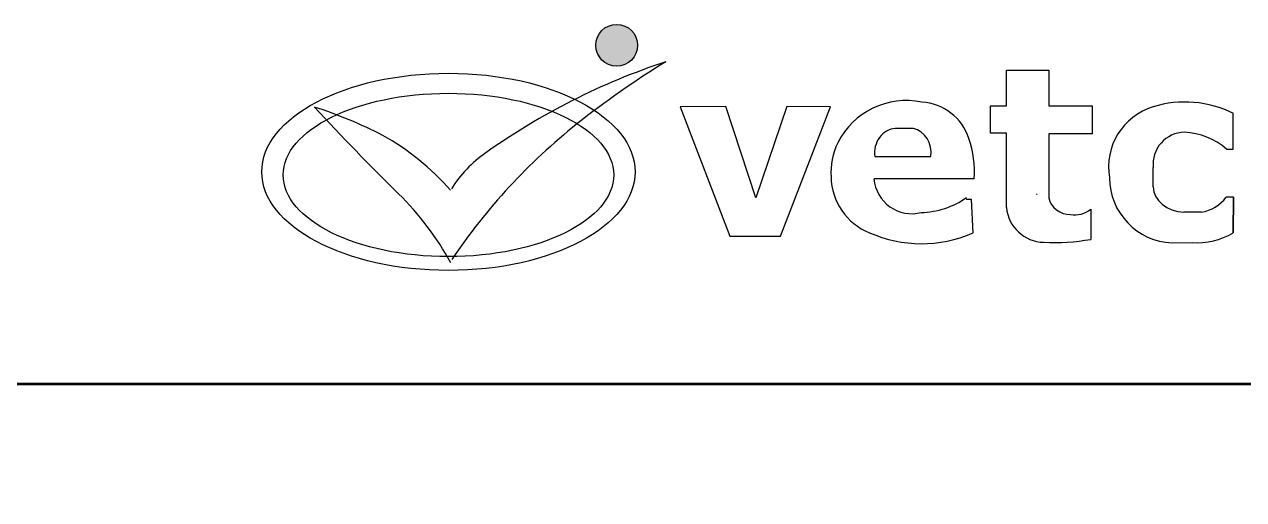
# Model space of a CAD drawing. Header units: millimetres. Extents: x 0 to 841, y 0 to 594.
# Drawn here: x 669.08 to 704.35, y 80.88 to 94.62 of the extents above; entities that cross this region are included whole.
import ezdxf

# ---------------------------------------------------------------- set-up
doc = ezdxf.new("R2010")
doc.units = ezdxf.units.MM
doc.header["$LTSCALE"] = 0.81
doc.layers.add('1', color=7, linetype='Continuous', lineweight=13)
doc.layers.add('35', color=7, linetype='Continuous', lineweight=25)

msp = doc.modelspace()

# ---------------------------------------------------------------- hatches: boundary and pattern name
at = {"layer": '35'}
msp.add_hatch(color=256, dxfattribs=at).paths.add_polyline_path([(686.817, 94.0188, 1), (685.6074, 94.0188, 1)])

# ---------------------------------------------------------------- linework, layer by layer
at = {"layer": '1', "lineweight": 35}
msp.add_lwpolyline([(648.8102, 84.2291), (829.2709, 84.2291), (829.2709, 10.4063), (648.8102, 10.4063)], close=True, dxfattribs=at)
at = {"layer": '1', "lineweight": 53}
msp.add_lwpolyline([(648.8102, 84.2291), (829.2709, 84.2291), (829.2709, 10.4063), (648.8102, 10.4063)], close=True, dxfattribs=at)
at = {"layer": '35'}
for p, q in [((688.0488, 92.2339), (688.0528, 92.237)), ((694.7961, 91.6102), (694.2709, 91.6102)), ((697.4866, 89.3236), (697.4866, 91.4787)), ((693.6764, 90.7976), (693.6772, 90.7984)), ((693.6772, 90.7984), (695.3024, 90.7984)), ((701.7346, 89.9276), (701.7346, 90.4835)), ((698.3748, 89.6976), (698.3559, 89.7173)), ((704.0528, 89.626), (703.8488, 89.626)), ((704.0528, 89.626), (704.0449, 88.5961)), ((704.0449, 88.5953), (704.0528, 89.626)), ((699.9252, 89.2787), (699.9252, 88.4031)), ((703.1291, 89.1921), (702.6236, 89.1921)), ((702.2811, 88.3016), (702.8598, 88.3094))]:
    msp.add_line(p, q, dxfattribs=at)
for points in [[(697.4866, 91.4787), (697.0283, 91.4787), (697.0283, 92.2661), (697.4945, 92.2661), (697.4945, 93.3039), (698.7118, 93.3039), (698.7118, 92.2661), (699.9669, 92.2661), (699.9669, 91.4614), (698.7118, 91.4614), (698.7118, 89.6094)], [(690.2386, 89.6031), (689.3693, 92.2457), (688.048, 92.2386), (689.4858, 88.5016)], [(689.4858, 88.5016), (690.9504, 88.5016), (692.4008, 92.237)], [(692.4008, 92.237), (691.1315, 92.2457), (690.2386, 89.6031)], [(703.8583, 91.0157), (704.0449, 91.0157), (704.0449, 92.0441)], [(696.5528, 90.1512), (693.6567, 90.1512), (693.6567, 90.1504)], [(696.322, 89.5709), (696.4693, 89.5709), (696.511, 88.5843)]]:
    msp.add_lwpolyline(points, dxfattribs=at)
msp.add_circle((686.2122, 94.0188), 0.6048, dxfattribs=at)
for centre, radius, start, end in [((693.7594, 74.9694), 19.5567, 108.24124, 125.4198), ((701.5682, 70.861), 26.6185, 121.55631, 128.32854), ((694.5872, 90.2069), 2.2139, 78.18177, 153.42558), ((724.8854, 135.8235), 64.4071, 222.59474, 225.70321), ((673.5597, 80.0553), 12.7898, 62.6066, 72.19055), ((694.9519, 90.855), 1.5214, 17.88957, 86.65861), ((702.2641, 90.4957), 1.8224, 106.958, 189.68178), ((702.6517, 89.27), 3.1079, 63.20833, 107.20214), ((696.0063, 78.0208), 17.5527, 128.58034, 146.05003), ((675.9299, 85.0691), 7.2505, 41.0115, 61.00668), ((702.651, 90.5801), 0.9222, 90.95837, 186.01642), ((702.5552, 89.5209), 1.9829, 48.92279, 87.67655), ((694.4049, 90.334), 1.9943, 154.34867, 183.62177), ((693.6473, 90.3676), 2.9134, 355.73505, 19.13002), ((684.4786, 87.9453), 3.6037, 124.7387, 147.73077), ((694.1775, 90.2361), 1.7632, 180.91468, 248.30288), ((694.7495, 90.2437), 1.097, 184.86007, 284.51671), ((702.3645, 90.1963), 1.8969, 180.2152, 267.4856), ((673.6138, 83.4033), 8.9189, 28.96504, 45.1389), ((694.9729, 91.532), 2.3508, 271.25523, 305.26807), ((699.3173, 89.7469), 0.6212, 192.77918, 272.26279), ((702.9387, 90.3223), 1.1463, 279.59285, 322.54617), ((698.5924, 89.4304), 1.1108, 185.50578, 268.5279), ((699.4738, 89.8122), 0.6987, 259.1117, 310.25716), ((695.0341, 91.9962), 3.7181, 246.066, 293.4026), ((703.0023, 90.3165), 2.0121, 265.9477, 301.20359), ((698.8695, 94.4847), 6.1723, 267.16174, 279.84933)]:
    msp.add_arc(centre, radius, start, end, dxfattribs=at)
for centre, major_axis, ratio in [((681.3451, 90.3575), (5.3999, 0), 0.528293), ((681.3451, 90.2677), (4.7807, 0), 0.49425)]:
    msp.add_ellipse(centre, major_axis=major_axis, ratio=ratio, dxfattribs=at)
for centre, major_axis, ratio, start_param, end_param in [((694.2975, 90.8987), (0, -0.7123), 0.880856, 3.1850509, 4.8546579), ((694.6776, 90.9058), (0, 0.7171), 0.880776, 4.5617805, 6.0954773), ((702.668, 89.9293), (-0.9341, 0), 0.790089, 0.0021765, 1.5227746)]:
    msp.add_ellipse(centre, major_axis=major_axis, ratio=ratio, start_param=start_param, end_param=end_param, dxfattribs=at)

doc.saveas('drawing.dxf')
